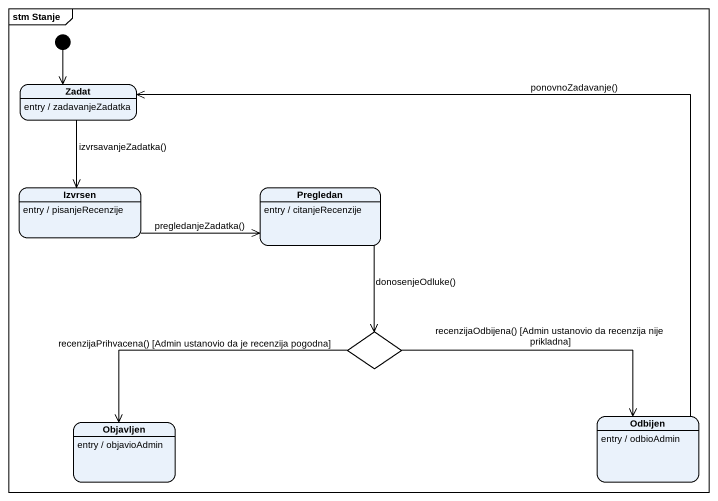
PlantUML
@startuml
mainframe stm Stanje
hide empty description
state Zadat
Zadat : entry / zadavanjeZadatka
state Izvrsen
Izvrsen : entry / pisanjeRecenzije
state Pregledan
Pregledan : entry / citanjeRecenzije
state choice1 <<choice>>
state Objavljen
Objavljen : entry / objavioAdmin
state Odbijen
Odbijen : entry / odbioAdmin
[*] --> Zadat
Zadat --> Izvrsen : izvrsavanjeZadatka()
Izvrsen -right-> Pregledan : pregledanjeZadatka()
Pregledan --> choice1 : donosenjeOdluke()
choice1 -left-> Objavljen : recenzijaPrihvacena() [Admin ustanovio da je recenzija pogodna]
choice1 -right-> Odbijen : recenzijaOdbijena() [Admin ustanovio da recenzija nije prikladna]
Odbijen -up-> Zadat : ponovnoZadavanje()
@enduml
